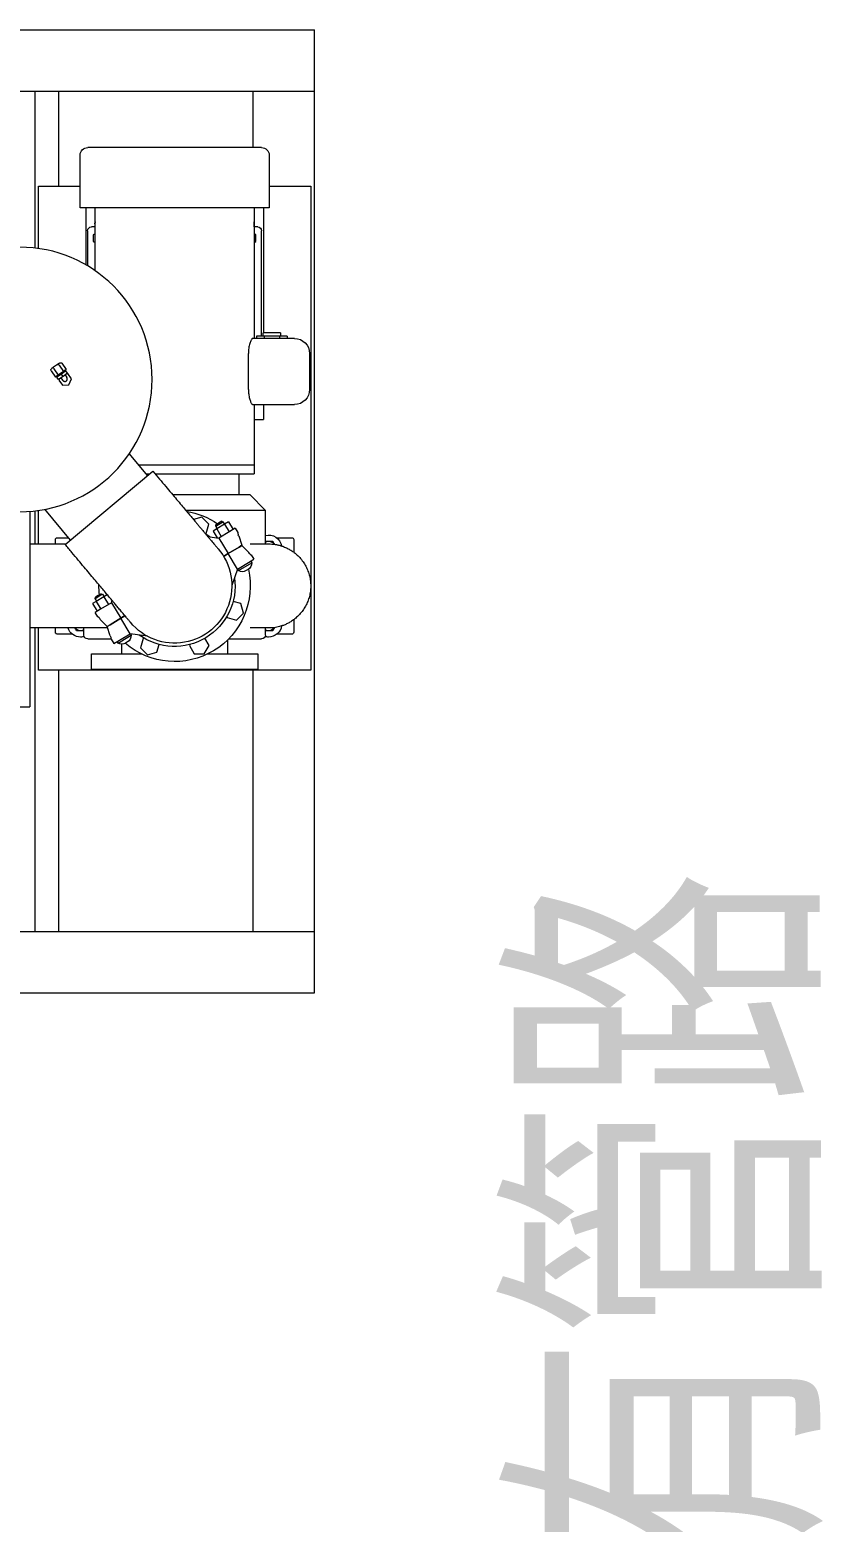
# Model space of a CAD drawing. Extents: x -18238 to -8686, y -1229 to 9502.
# Drawn here: x -16945.9 to -16837.2, y 2464.6 to 2669.1 of the extents above; entities that cross this region are included whole.
import ezdxf
from ezdxf.enums import TextEntityAlignment as Align

# ---------------------------------------------------------------- set-up
doc = ezdxf.new("R2010")
doc.units = 0
doc.layers.add('188K-SM-03-C3-LR1-MECH-EQ-Y2257103$0$AC-EQ-既有', color=21, linetype='Continuous')
doc.layers.add('188K-SM-07-C3-LR1-MECH-PIPE-Y2257103$0$P-TXT', color=53, linetype='Continuous')
doc.styles.add('188K-SM-07-C3-LR1-MECH-PIPE-Y2257103$0$Standard', font='txt.shx', dxfattribs={"bigfont": 'chineset.shx'})

# ---------------------------------------------------------------- blocks, each defined once
blk = doc.blocks.new('188K-SM-07-C3-LR1-MECH-PIPE-Y2257103')
at = {"layer": '188K-SM-07-C3-LR1-MECH-PIPE-Y2257103$0$P-TXT', "style": '188K-SM-07-C3-LR1-MECH-PIPE-Y2257103$0$Standard', "width": 0.8}
blk.add_text('銜接既有管路', height=40, rotation=90, dxfattribs=at).set_placement((-16857.42, 2361.9), align=Align.MIDDLE_LEFT)
blk = doc.blocks.new('188K-SM-03-C3-LR1-MECH-EQ-Y2257103$0$sf1')
at = {"linetype": 'Continuous', "lineweight": 15}
for p, q in [((1005.7, 0), (0, 0)), ((0, -84.1), (0, 0)), ((0, -1311.5), (0, -8.5)), ((907.2, -84.1), (0, -84.1)), ((84.1, -161.3), (84.1, -84.1)), ((350.6, -84.1), (350.6, -214.4)), ((383.4, -84.1), (383.4, -299)), ((72.5, -161.3), (310.8, -161.3)), ((62.2, -171.7), (62.2, -244.2)), ((321.2, -244.2), (321.2, -171.7)), ((5.2, -214.4), (5.2, -877.5)), ((62.2, -214.4), (5.2, -214.4)), ((378.2, -214.4), (321.2, -214.4)), ((378.2, -299.7), (378.2, -214.4)), ((62.2, -244.2), (321.2, -244.2)), ((69.9, -244.2), (69.9, -251.8)), ((82.9, -244.2), (82.9, -422.9)), ((300.5, -330.2), (300.5, -244.2)), ((313.4, -244.2), (313.4, -251.8)), ((69.9, -251.8), (69.9, -415.1)), ((82.6, -270.1), (82.6, -264.9)), ((300.8, -264.9), (300.8, -270.1)), ((313.4, -251.8), (313.4, -322)), ((72.5, -419.8), (72.5, -275.3)), ((77.7, -270.1), (82.9, -270.1)), ((80.3, -281.2), (82.9, -279.7)), ((80.3, -290.1), (80.3, -281.2)), ((300.5, -270.1), (305.7, -270.1)), ((300.5, -279.7), (303.1, -281.2)), ((303.1, -281.2), (303.1, -290.1)), ((310.8, -323.5), (310.8, -275.3)), ((82.9, -291.6), (80.3, -290.1)), ((303.1, -290.1), (300.5, -291.6)), ((27.4, -422.9), (84.6, -422.9)), ((37.5, -419.8), (37.5, -422.9)), ((37.5, -419.8), (48, -419.8)), ((46.4, -415.1), (46.4, -419.8)), ((46.4, -415.1), (70.5, -415.1)), ((48, -419.8), (48, -422.9)), ((48, -419.8), (68.9, -419.8)), ((68.9, -419.8), (68.9, -422.9)), ((68.9, -419.8), (79.3, -419.8)), ((70.5, -419.8), (70.5, -415.1)), ((79.3, -419.8), (79.3, -422.9)), ((6.6, -492.9), (6.6, -443.7)), ((90.6, -492.9), (90.6, -443.7)), ((338.3, -470.6), (340.6, -467.4)), ((346.2, -457.1), (340.2, -465.6)), ((340.2, -465.6), (343.9, -468.1)), ((340.6, -467.4), (346.8, -471.8)), ((342.5, -467.1), (341.8, -468.2)), ((349.9, -459.6), (343.9, -468.1)), ((343.9, -468.1), (351.3, -473.3)), ((349.3, -456.7), (352, -458.6)), ((357.2, -464.8), (351.3, -473.3)), ((352, -458.6), (357.4, -462.4)), ((360.9, -467.4), (354.9, -475.9)), ((357.4, -462.4), (360.1, -464.3)), ((332.8, -478.4), (337.9, -471.2)), ((336.6, -486.4), (332.8, -478.4)), ((345.4, -487.2), (336.6, -486.4)), ((337.9, -471.2), (339.3, -471.3)), ((338.3, -470.6), (344.6, -475)), ((341.8, -473.1), (339.5, -476.5)), ((344.6, -475), (346.8, -471.8)), ((344.6, -475), (350.9, -479.4)), ((344.9, -480.3), (347.3, -476.9)), ((350.5, -480), (345.4, -487.2)), ((346.8, -471.8), (353.1, -476.2)), ((349.9, -478.7), (350.5, -480)), ((350.9, -479.4), (353.1, -476.2)), ((351.3, -473.3), (354.9, -475.9)), ((351.9, -475.3), (352.7, -474.3)), ((84.6, -513.6), (27.4, -513.6)), ((69.9, -513.6), (69.9, -526.7)), ((69.9, -526.7), (69.9, -534.3)), ((82.9, -513.6), (82.9, -596.5)), ((82.9, -534.3), (69.9, -534.3)), ((254, -581.3), (229.1, -611)), ((82.9, -596.5), (82.9, -608.8)), ((82.9, -596.5), (241.2, -596.5)), ((218.2, -608.8), (82.9, -608.8)), ((103.6, -608.8), (103.6, -637.4)), ((341.6, -705.5), (221.6, -604.8)), ((230.9, -608.8), (226.5, -608.8)), ((88.1, -637.4), (67.4, -658.2)), ((88.1, -637.4), (194.2, -637.4)), ((67.4, -658.2), (67.4, -704.6)), ((176.8, -658.2), (67.4, -658.2)), ((117.8, -674.4), (111.5, -684.9)), ((117.8, -674.4), (123.4, -677.8)), ((125.5, -674.2), (123.3, -677.7)), ((127.2, -673.7), (125.5, -674.2)), ((135.4, -680.1), (125.5, -674.2)), ((127.2, -673.7), (135, -678.4)), ((145, -677.4), (154.5, -667.9)), ((154.5, -667.9), (166, -671)), ((334.2, -699.3), (369.5, -657.2)), ((378.2, -704.6), (378.2, -658.7)), ((383.4, -659.4), (383.4, -704.6)), ((389.9, -660), (389.9, -927.8)), ((103.6, -693.6), (99.5, -706.5)), ((103.6, -693.6), (104.5, -692.1)), ((105, -689.2), (104.9, -689.4)), ((104.9, -689.4), (105, -689.4)), ((108.6, -683.2), (105, -689.2)), ((108.6, -683.2), (116.1, -687.7)), ((116.1, -687.7), (131, -696.7)), ((123.4, -677.8), (117.1, -688.3)), ((123.4, -677.8), (134, -684.1)), ((134, -684.1), (127.7, -694.6)), ((146.4, -694.4), (131, -696.7)), ((133.3, -683.7), (135.4, -680.1)), ((138.9, -687.1), (133.3, -696.3)), ((134, -684.1), (138.9, -687.1)), ((135.4, -680.1), (135, -678.4)), ((148.5, -690.4), (145, -677.4)), ((149.5, -690.7), (148.5, -690.4)), ((28.5, -698.8), (28.5, -716.1)), ((51.9, -696.2), (31.1, -696.2)), ((99.4, -706.7), (89.9, -716.4)), ((103.2, -709), (99.4, -706.7)), ((99.5, -706.5), (103.4, -708.9)), ((102.9, -708.8), (103, -708.7)), ((118.2, -718), (103.2, -709)), ((103.4, -708.9), (118.3, -717.9)), ((104.3, -709.4), (104.2, -709.6)), ((114.1, -715.6), (114.2, -715.4)), ((131, -696.7), (118.3, -717.9)), ((352.3, -696.2), (336.8, -696.2)), ((354.9, -704.6), (354.9, -698.8)), ((86.6, -719.7), (83, -725.7)), ((90.5, -730.2), (83, -725.7)), ((87.4, -728.4), (86.1, -730.5)), ((104, -741.3), (86.1, -730.5)), ((86.8, -719.5), (86.6, -719.7)), ((86.9, -719.6), (86.8, -719.5)), ((89, -717.8), (89.9, -716.4)), ((105.4, -739.2), (90.5, -730.2)), ((105.4, -739.2), (118.2, -718)), ((124.6, -721.9), (118.2, -718)), ((118.3, -717.9), (124.7, -721.7)), ((91, -739.7), (93.7, -741.3)), ((104, -741.3), (105.3, -739.2)), ((105.4, -739.2), (113.3, -761.7)), ((288.5, -777.2), (282.2, -787.7)), ((283.9, -774.4), (288.5, -777.2)), ((290.6, -773.6), (288.4, -777.1)), ((288.5, -777.2), (299.1, -783.5)), ((292.3, -773.1), (290.6, -773.6)), ((295.6, -776.5), (290.6, -773.6)), ((292.3, -773.1), (296.2, -775.5)), ((300.6, -779.5), (295.6, -776.5)), ((296.2, -775.5), (300.1, -777.8)), ((97.3, -799.5), (100.8, -786.5)), ((100.8, -786.5), (111.6, -783.6)), ((278.1, -785.2), (265.3, -806.4)), ((278.1, -785.2), (277.1, -782.4)), ((279.1, -780), (277.3, -783)), ((278.1, -785.2), (293, -794.2)), ((299.1, -783.5), (292.8, -794)), ((293, -794.2), (300.5, -798.7)), ((304, -786.5), (297.7, -797)), ((298.4, -783.1), (300.6, -779.5)), ((299.1, -783.5), (304, -786.5)), ((300.6, -779.5), (300.1, -777.8)), ((28.5, -808.5), (28.5, -825.8)), ((106.8, -809), (97.3, -799.5)), ((119.8, -805.5), (106.8, -809)), ((120.2, -804.2), (119.8, -805.5)), ((252.4, -827.7), (265.2, -806.5)), ((265.2, -806.5), (259.7, -803.2)), ((259.8, -803), (265.3, -806.4)), ((280.1, -815.5), (265.2, -806.5)), ((265.3, -806.4), (280.2, -815.4)), ((269.4, -808.8), (269.3, -809)), ((279.2, -815), (279.3, -814.8)), ((280, -830.7), (284, -817.9)), ((284, -817.9), (280.1, -815.5)), ((280.2, -815.4), (284.1, -817.7)), ((284.1, -817.7), (293.5, -808.1)), ((294.5, -806.5), (293.5, -808.1)), ((296.6, -804.8), (296.8, -804.9)), ((296.8, -804.8), (300.5, -798.7)), ((296.8, -804.9), (296.8, -804.8)), ((31.1, -828.4), (51.6, -828.4)), ((67.4, -819.9), (67.4, -829.6)), ((117.7, -834.8), (72.5, -834.8)), ((119.2, -836.3), (119.2, -855.5)), ((144.5, -843.7), (150.1, -834)), ((228.9, -831.3), (252.4, -827.7)), ((233.6, -833.8), (234.9, -834.1)), ((234.9, -834.1), (238.4, -847.1)), ((252.5, -827.8), (251.3, -829.9)), ((260.2, -835.3), (251.3, -829.9)), ((267.4, -836.7), (252.4, -827.7)), ((269.2, -840.7), (260.2, -835.3)), ((274.9, -841.3), (267.4, -836.7)), ((269.2, -840.7), (270.4, -838.6)), ((278.6, -835.1), (274.9, -841.3)), ((310.8, -834.8), (278.5, -834.8)), ((278.6, -835), (278.5, -834.9)), ((278.6, -835.1), (278.6, -835)), ((280, -830.7), (279, -832.3)), ((316, -829.6), (316, -819.9)), ((331.8, -828.4), (352.3, -828.4)), ((354.9, -825.8), (354.9, -819.9)), ((378.2, -877.5), (378.2, -819.9)), ((383.4, -819.9), (383.4, -1235.9)), ((77.7, -855.5), (77.7, -876.3)), ((146.5, -855.5), (77.7, -855.5)), ((151.3, -855.3), (144.5, -843.7)), ((164.7, -855.3), (151.3, -855.3)), ((171.4, -843.7), (164.7, -855.3)), ((170.8, -842.5), (171.4, -843.7)), ((215.9, -853.2), (213, -842.4)), ((228.9, -856.7), (215.9, -853.2)), ((238.4, -847.1), (228.9, -856.7)), ((305.7, -855.5), (236.9, -855.5)), ((256.1, -839.1), (258.8, -840.7)), ((264.2, -855.5), (264.2, -842.1)), ((305.7, -876.3), (305.7, -855.5)), ((5.2, -877.5), (378.2, -877.5)), ((305.7, -876.3), (77.7, -876.3)), ((84.1, -1235.9), (84.1, -877.5)), ((350.6, -877.5), (350.6, -1235.9)), ((403.8, -927.8), (389.9, -927.8)), ((1145.7, -1235.9), (0, -1235.9)), ((0, -1320), (0, -1235.9)), ((1147.4, -1320), (0, -1320))]:
    blk.add_line(p, q, dxfattribs=at)
at = {"linetype": 'Continuous', "lineweight": 15, "flags": 128}
for points in [[(82.6, -264.9), (82.7, -263.6), (82.9, -263.1)], [(82.6, -264.9), (82.6, -265.6), (82.9, -266.8)], [(300.5, -263.1), (300.6, -263.6), (300.8, -264.9)], [(300.5, -266.8), (300.8, -265.6), (300.8, -264.9)], [(82.6, -513.6), (82.7, -514.9), (82.9, -515.4)], [(143.4, -694.8), (147.5, -692), (149, -691.1)], [(335.4, -700.3), (334.5, -699), (334.4, -699)], [(280.6, -815.5), (280.5, -815.7), (280.5, -815.7)]]:
    blk.add_lwpolyline(points, dxfattribs=at)
at = {"linetype": 'Continuous', "lineweight": 15}
blk.add_circle((403.8, -479.2), 181.3, dxfattribs=at)
for centre, radius, start, end in [((72.5, -171.7), 10.4, 90, 180), ((310.8, -171.7), 10.4, 0, 90), ((77.7, -275.3), 5.18, 90, 180), ((305.7, -275.3), 5.18, 0, 90), ((27.4, -443.7), 20.7, 90, 180), ((27.4, -492.9), 20.7, 180, 270), ((191.7, -762.3), 103.6, 99.1977, 124.672), ((62.9, -710.6), 18.1, 75.776, 170.0932), ((31.1, -698.8), 2.59, 90, 180), ((62.9, -710.6), 9.62, 90, 145.3113), ((62.9, -710.6), 9.62, 62.3957, 90), ((191.7, -762.3), 78.4, 139.5311, 320.5247), ((352.3, -698.8), 2.59, 0, 90), ((96.2, -731), 10.1, 177.1929, 238.9523), ((191.7, -762.3), 103.6, 167.2434, 310.6611), ((98.9, -732.6), 10.1, 238.9523, 300.7116), ((191.7, -762.3), 82.9, 172.1534, 305.7511), ((191.7, -762.3), 103.6, 353.2325, 0.7995), ((62.9, -814.2), 18.1, 189.3633, 270), ((31.1, -825.8), 2.59, 180, 270), ((62.9, -814.2), 9.62, 212.4352, 270), ((62.9, -814.2), 9.62, 270, 297.6043), ((62.9, -814.2), 18.1, 270, 285.576), ((72.5, -829.6), 5.18, 180, 270), ((261.4, -830.4), 10.1, 177.1929, 238.9523), ((310.8, -829.6), 5.18, 270, 0), ((320.5, -814.2), 18.1, 254.424, 270), ((320.5, -814.2), 9.62, 242.3957, 270), ((320.5, -814.2), 18.1, 270, 341.5593), ((320.5, -814.2), 9.62, 270, 322.8271), ((352.3, -825.8), 2.59, 270, 0), ((264, -832), 10.1, 238.9523, 300.7116)]:
    blk.add_arc(centre, radius, start, end, dxfattribs=at)
for centre, major_axis, ratio, start_param, end_param in [((348.1, -458.4), (1.96, -1.37), 0.866025, 1.570796, 3.141593), ((350.8, -460.3), (1.19, 1.7), 0.57735, 0, 1.570796), ((356.2, -464.1), (1.19, 1.7), 0.57735, 4.712389, 6.283185), ((358.9, -466), (-1.96, 1.37), 0.866025, 3.141593, 4.712389)]:
    blk.add_ellipse(centre, major_axis=major_axis, ratio=ratio, start_param=start_param, end_param=end_param, dxfattribs=at)
for points, knots in [([(84.6, -422.9), (84.9, -423), (85.3, -423.1), (86.1, -424.1), (87, -425.5), (87.9, -427.5), (88.7, -430), (89.5, -433), (90.1, -436.2), (90.5, -439.8), (90.5, -442.3), (90.6, -443.7)], [0, 0, 0, 0, 0.109636, 0.219291, 0.328818, 0.438348, 0.549993, 0.66161, 0.770993, 0.880337, 1, 1, 1, 1]), ([(338.9, -479.8), (338.8, -479.4), (338.7, -478.7), (338.9, -477.5), (339.2, -476.7), (339.5, -476.4), (339.5, -476.4)], [0, 0, 0, 0, 0.321741, 0.64285, 0.981535, 1, 1, 1, 1]), ([(344.9, -480.2), (344.7, -480.5), (344.3, -481.2), (343.2, -481.8), (342, -482), (340.8, -481.8), (339.8, -481.2), (339.2, -480.5), (339, -480), (338.9, -479.8)], [0, 0, 0, 0, 0.135817, 0.3173, 0.481285, 0.632603, 0.776565, 0.917607, 1, 1, 1, 1]), ([(90.6, -492.9), (90.6, -494), (90.5, -496.2), (90.2, -499.5), (89.7, -502.5), (89.1, -505.3), (88.3, -507.8), (87.5, -510), (86.6, -511.8), (85.8, -512.9), (85.2, -513.5), (84.8, -513.6), (84.6, -513.6)], [0, 0, 0, 0, 0.100682, 0.201381, 0.301874, 0.402395, 0.506763, 0.611146, 0.721425, 0.831696, 0.915851, 1, 1, 1, 1]), ([(221.6, -604.8), (218.5, -608.4), (212.6, -615.5), (204.1, -625.6), (196.3, -635), (189.1, -643.5), (182.6, -651.2), (176.8, -658.2), (171.6, -664.3), (167.1, -669.7), (163.3, -674.2), (160.1, -678), (157.1, -681.6), (154.4, -684.8), (151.9, -687.8), (149.5, -690.7), (147.1, -693.6), (144.6, -696.5), (142.3, -699.3), (140, -701.9), (138, -704.4), (136.2, -706.5), (134.7, -708.4), (133.4, -709.8), (132.5, -710.9), (132, -711.5), (132.1, -711.4), (132.1, -711.4)], [0, 0, 0, 0, 0.091994, 0.177243, 0.255746, 0.327503, 0.392515, 0.450781, 0.502302, 0.547077, 0.585106, 0.61639, 0.644314, 0.673964, 0.697261, 0.721284, 0.746085, 0.77175, 0.798386, 0.8256, 0.852839, 0.880048, 0.907174, 0.934181, 0.96115, 0.987062, 1, 1, 1, 1]), ([(105, -689.4), (105, -689.5), (105.1, -689.6), (105.1, -690.2), (105, -690.9), (104.7, -691.6), (104.5, -692), (104.5, -692.1)], [0, 0, 0, 0, 0.231029, 0.46162, 0.702057, 0.884639, 1, 1, 1, 1]), ([(62.9, -704.6), (61.5, -704.7), (58.9, -704.7), (55.6, -705.1), (53, -705.5), (51.2, -705.8), (48.4, -706.4), (44.7, -707.5), (39.7, -709.4), (34.8, -711.8), (30, -714.8), (25.6, -718.2), (21.1, -722.4), (16.7, -727.5), (12.7, -733.6), (9.5, -740.1), (7.2, -746.8), (5.7, -753.8), (5.1, -760.8), (5.4, -767.9), (6.5, -774.9), (8.5, -781.8), (11.3, -788.3), (14.9, -794.6), (19, -799.9), (23.4, -804.4), (27.8, -808.1), (32.4, -811.3), (36.3, -813.5), (39.3, -814.9), (41.5, -815.9), (43.9, -816.7), (46.6, -817.6), (49.8, -818.5), (53.6, -819.2), (58.1, -819.8), (61.2, -819.9), (62.9, -819.9)], [0, 0, 0, 0, 0.026684, 0.048798, 0.061059, 0.071451, 0.080306, 0.107091, 0.135757, 0.16627, 0.19722, 0.227868, 0.258213, 0.298204, 0.337789, 0.376998, 0.415836, 0.45455, 0.493265, 0.531979, 0.570692, 0.609403, 0.648113, 0.68722, 0.727537, 0.758594, 0.790315, 0.821027, 0.849758, 0.863383, 0.876512, 0.889376, 0.904671, 0.923324, 0.945421, 0.970986, 1, 1, 1, 1]), ([(57.3, -701), (56.9, -701.7), (56.1, -703.1), (55.3, -704.6), (54.9, -705.2)], [0, 0, 0, 0, 0.56245, 1, 1, 1, 1]), ([(62.9, -701), (62.1, -701), (60.6, -701), (58.8, -701), (57.7, -701), (57.3, -701)], [0, 0, 0, 0, 0.397957, 0.80209, 1, 1, 1, 1]), ([(67.4, -701), (67, -701), (66, -701), (64.5, -701), (63.3, -701), (62.9, -701)], [0, 0, 0, 0, 0.233923, 0.722955, 1, 1, 1, 1]), ([(88.3, -704.6), (87.5, -704.6), (85.5, -704.6), (82.4, -704.6), (78.8, -704.6), (75.2, -704.6), (72, -704.6), (69.2, -704.6), (66.9, -704.6), (64.9, -704.6), (63.6, -704.6), (62.8, -704.6), (62.9, -704.6), (62.9, -704.6)], [0, 0, 0, 0, 0.046492, 0.1228185, 0.2082728, 0.302854, 0.4065615, 0.4999611, 0.5996986, 0.7057735, 0.8181853, 0.9369336, 1, 1, 1, 1]), ([(252.1, -812.2), (252.1, -812.1), (252.2, -812.1), (252.5, -811.7), (253.3, -810.8), (254.4, -809.5), (255.8, -807.8), (257.4, -805.9), (259.1, -803.8), (261.1, -801.5), (263.2, -799), (265.3, -796.5), (267.4, -794), (269.4, -791.6), (271.2, -789.4), (273.1, -787.2), (275.3, -784.6), (278, -781.3), (281.5, -777.2), (285.6, -772.3), (290.4, -766.5), (295.9, -760.1), (301.9, -752.9), (308.6, -744.9), (315.9, -736.2), (323.9, -726.6), (332.6, -716.3), (338.5, -709.2), (341.6, -705.5)], [0, 0, 0, 0, 0.019198, 0.040478, 0.070418, 0.098241, 0.124139, 0.148456, 0.172605, 0.196744, 0.22083, 0.244515, 0.266203, 0.285733, 0.305067, 0.32191, 0.342231, 0.368759, 0.403173, 0.444363, 0.492331, 0.545567, 0.605233, 0.671328, 0.743852, 0.822805, 0.908188, 1, 1, 1, 1]), ([(389.9, -704.6), (388.6, -704.6), (385.8, -704.6), (381.3, -704.6), (376.5, -704.6), (371.6, -704.6), (366.6, -704.6), (361.7, -704.6), (356.8, -704.6), (351.9, -704.6), (346.8, -704.6), (343, -704.6), (340.9, -704.6), (340.6, -704.6)], [0, 0, 0, 0, 0.101079, 0.214435, 0.321428, 0.421861, 0.526308, 0.621996, 0.710838, 0.800538, 0.891797, 0.984604, 1, 1, 1, 1]), ([(89, -717.8), (88.8, -718.1), (88.6, -718.5), (88, -719), (87.5, -719.4), (87.1, -719.6), (86.9, -719.6), (86.9, -719.6)], [0, 0, 0, 0, 0.179767, 0.358877, 0.554043, 0.780666, 1, 1, 1, 1]), ([(294.5, -806.5), (294.6, -806.3), (294.9, -805.9), (295.4, -805.4), (296, -805), (296.4, -804.8), (296.6, -804.8), (296.6, -804.8)], [0, 0, 0, 0, 0.179767, 0.358877, 0.554043, 0.780666, 1, 1, 1, 1]), ([(54.7, -819.3), (54.8, -819.3), (55.2, -820.1), (56.1, -821.6), (56.9, -823.1), (57.3, -823.8)], [0, 0, 0, 0, 0.0063953, 0.4986453, 1, 1, 1, 1]), ([(57.3, -823.8), (57.7, -823.8), (58.8, -823.8), (60.6, -823.8), (62.1, -823.8), (62.9, -823.8)], [0, 0, 0, 0, 0.197911, 0.596243, 1, 1, 1, 1]), ([(62.9, -819.9), (62.9, -819.9), (62.8, -819.9), (63.4, -819.9), (64.4, -819.9), (65.8, -819.9), (67.6, -819.9), (69.6, -819.9), (71.9, -819.9), (74.4, -819.9), (77, -819.9), (79.6, -819.9), (83.1, -819.9), (86, -819.9), (88.1, -819.9), (88.3, -819.9)], [0, 0, 0, 0, 0.049561, 0.154581, 0.253102, 0.345123, 0.430643, 0.509663, 0.595903, 0.672781, 0.741099, 0.808221, 0.875929, 0.99006, 1, 1, 1, 1]), ([(62.9, -823.8), (63.3, -823.8), (64.5, -823.8), (66, -823.8), (67, -823.8), (67.4, -823.8)], [0, 0, 0, 0, 0.277036, 0.760814, 1, 1, 1, 1]), ([(278.5, -834.9), (278.4, -834.9), (278.4, -834.8), (278.4, -834.2), (278.5, -833.5), (278.7, -832.8), (278.9, -832.4), (279, -832.3)], [0, 0, 0, 0, 0.231029, 0.46162, 0.702057, 0.884639, 1, 1, 1, 1]), ([(283.4, -819.9), (285.6, -819.9), (291.9, -819.9), (302, -819.9), (314.1, -819.9), (326, -819.9), (337.5, -819.9), (346.9, -819.9), (354.2, -819.9), (360, -819.9), (365.8, -819.9), (371.3, -819.9), (376.5, -819.9), (381.3, -819.9), (385.8, -819.9), (388.6, -819.9), (389.9, -819.9)], [0, 0, 0, 0, 0.051382, 0.147851, 0.242245, 0.346329, 0.447366, 0.545224, 0.601373, 0.656382, 0.714153, 0.778348, 0.831118, 0.887333, 0.946892, 1, 1, 1, 1]), ([(316, -823.8), (316.8, -823.8), (318.2, -823.8), (319.7, -823.8), (320.5, -823.8)], [0, 0, 0, 0, 0.494488, 1, 1, 1, 1]), ([(320.5, -823.8), (320.9, -823.8), (322, -823.8), (323.9, -823.8), (325.3, -823.8), (326, -823.8)], [0, 0, 0, 0, 0.221577, 0.60851, 1, 1, 1, 1]), ([(326, -823.8), (326.5, -823), (327.2, -821.8), (328, -820.4), (328.3, -819.9)], [0, 0, 0, 0, 0.611473, 1, 1, 1, 1])]:
    blk.add_open_spline(points, degree=3, knots=knots, dxfattribs=at)
blk = doc.blocks.new('188K-SM-03-C3-LR1-MECH-EQ-Y2257103')
at = {"layer": '188K-SM-03-C3-LR1-MECH-EQ-Y2257103$0$AC-EQ-既有', "xscale": -0.1, "yscale": 0.1, "zscale": 0.1}
blk.add_blockref('188K-SM-03-C3-LR1-MECH-EQ-Y2257103$0$sf1', (-16906.86, 2669.15), dxfattribs=at)

msp = doc.modelspace()

# ---------------------------------------------------------------- block references
for name in ['188K-SM-07-C3-LR1-MECH-PIPE-Y2257103', '188K-SM-03-C3-LR1-MECH-EQ-Y2257103']:
    msp.add_blockref(name, (0, 0))

doc.saveas('drawing.dxf')
